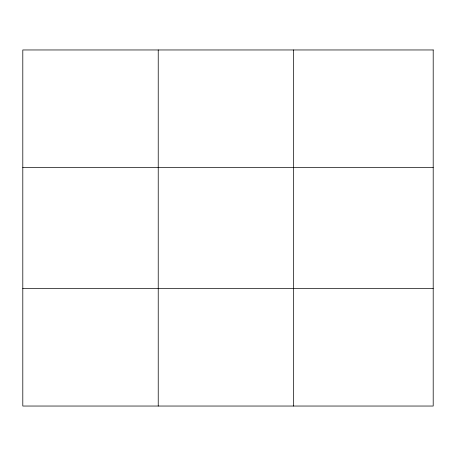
<?xml version="1.0" encoding="UTF-8"?>
<svg xmlns="http://www.w3.org/2000/svg" width="456" height="456" viewBox="0 0 456 456"><rect width="100%" height="100%" fill="white"/><g stroke="black" fill="none" stroke-linecap="round" stroke-linejoin="round"><path stroke-width="0.68" d="M158.232 49.96L158.232 406.039M293.664 49.96L293.664 406.039M22.8 167.466L433.2 167.466M22.8 288.534L433.2 288.534M433.2 49.96L433.2 406.039L22.8 406.039L22.8 49.96L433.2 49.96"/></g></svg>
